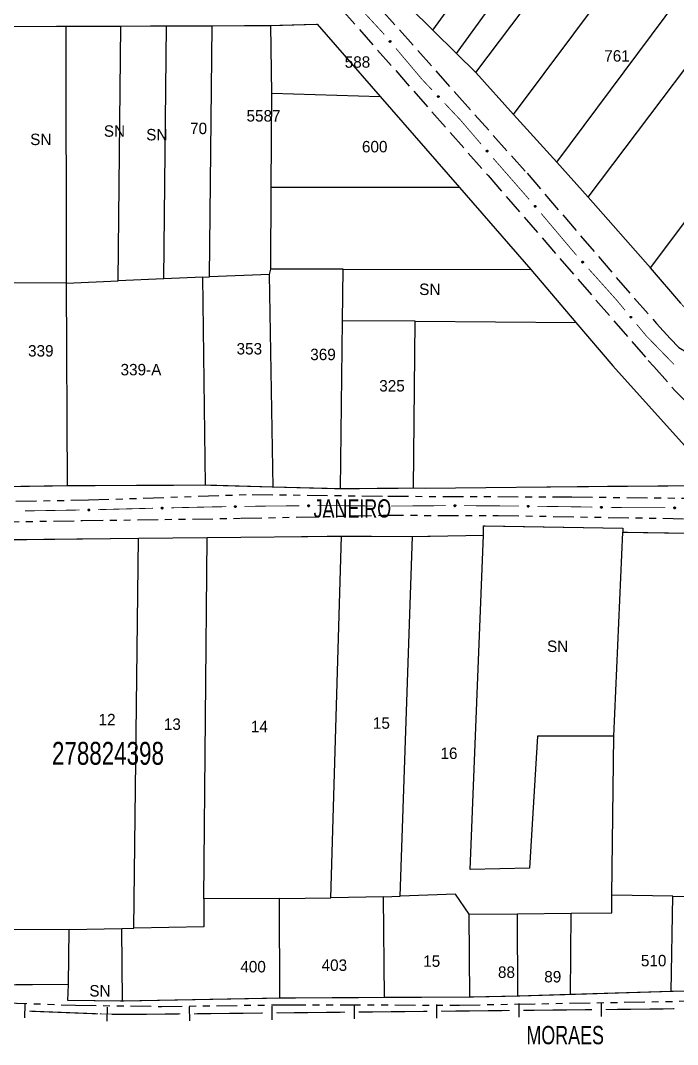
# Model space of a CAD drawing. Extents: x 203555 to 204724, y 4873703 to 4874787.
# Drawn here: x 204046.8 to 204190.4, y 4873703.6 to 4873927.4 of the extents above; entities that cross this region are included whole.
import ezdxf
from ezdxf.enums import TextEntityAlignment as Align

# ---------------------------------------------------------------- set-up
doc = ezdxf.new("R2010")
doc.units = 0
doc.header["$LTSCALE"] = 1.5
doc.header["$MEASUREMENT"] = 0
doc.linetypes.add('TRACO_11', pattern=[8, 3, -1, 3, -1])
doc.linetypes.add('TRACO_25', pattern=[8, 3, -1, 1, -1, 1, -1])
for name, color, linetype in [('CD_MALHA_LOTES', 7, 'CONTINUOUS'), ('CD_TXT_QUADRA', 7, 'CONTINUOUS'), ('LM-LIM-SETORES-BAIRROS', 250, 'CONTINUOUS'), ('RU-QUADRA', 210, 'CONTINUOUS'), ('SV-EIXO-RUA-N-PAV', 6, 'CONTINUOUS'), ('SV-EIXO-RUA-PAV', 20, 'CONTINUOUS'), ('SV-RUA-NAO-PAV', 7, 'CONTINUOUS'), ('SV-RUA-PAVIM', 7, 'CONTINUOUS'), ('SV-TXT-RUA-N-PAV', 7, 'CONTINUOUS'), ('Th_NmrPort', 1, 'CONTINUOUS')]:
    doc.layers.add(name, color=color, linetype=linetype)
doc.styles.add('ARIAL', font='ARIAL.SHX')

msp = doc.modelspace()

# ---------------------------------------------------------------- linework, layer by layer
at = {"layer": 'CD_MALHA_LOTES', "linetype": 'Continuous', "flags": 128}
for points in [[(204136.936643, 4873925.227715), (204184.698063, 4873990.94155)], [(204142.06401, 4873920.163069), (204169.334867, 4873957.833394)], [(204146.281917, 4873915.996758), (204175.075446, 4873954.162187)], [(204154.560109, 4873906.792988), (204187.641647, 4873951.108447)], [(204164.004239, 4873896.40827), (204199.436277, 4873943.95349)], [(204170.827077, 4873888.717728), (204208.373406, 4873938.533071)], [(204136.936643, 4873925.227715), (204131.812056, 4873930.289615)], [(204088.708649, 4873926.217144), (204101.495762, 4873926.262481)], [(204101.495762, 4873926.262481), (204111.647961, 4873926.537691)], [(204101.706042, 4873911.459277), (204101.495762, 4873926.262481)], [(204111.647961, 4873926.537691), (204125.415237, 4873910.742183)], [(204041.737824, 4873926.050606), (204056.823651, 4873926.104093)], [(204056.823651, 4873926.104093), (204068.710864, 4873926.14624)], [(204056.881777, 4873869.96484), (204056.823651, 4873926.104093)], [(204068.161648, 4873870.463087), (204068.710864, 4873926.14624)], [(204068.710864, 4873926.14624), (204078.709756, 4873926.181692)], [(204078.136772, 4873870.903702), (204078.709756, 4873926.181692)], [(204078.709756, 4873926.181692), (204088.708649, 4873926.217144)], [(204088.112147, 4873871.332922), (204088.708649, 4873926.217144)], [(204142.06401, 4873920.163069), (204136.936643, 4873925.227715)], [(204146.281917, 4873915.996758), (204142.06401, 4873920.163069)], [(204154.560109, 4873906.792988), (204146.281917, 4873915.996758)], [(204101.606689, 4873890.834678), (204101.706042, 4873911.459277)], [(204101.706042, 4873911.459277), (204125.415237, 4873910.742183)], [(204125.415237, 4873910.742183), (204142.769762, 4873890.830941)], [(204164.004239, 4873896.40827), (204154.560109, 4873906.792988)], [(204170.827077, 4873888.717728), (204164.004239, 4873896.40827)], [(204184.481207, 4873873.327113), (204200.947433, 4873895.218696)], [(204101.520968, 4873873.039765), (204101.606689, 4873890.834678)], [(204142.769762, 4873890.830941), (204101.606689, 4873890.834678)], [(204142.769762, 4873890.830941), (204158.367221, 4873872.93562)], [(204184.481207, 4873873.327113), (204170.827077, 4873888.717728)], [(204101.233139, 4873871.809953), (204101.520968, 4873873.039765)], [(204117.355266, 4873873.010756), (204101.520968, 4873873.039765)], [(204117.207192, 4873861.743686), (204117.355266, 4873873.010756)], [(204117.355266, 4873873.010756), (204158.367221, 4873872.93562)], [(204158.367221, 4873872.93562), (204168.141359, 4873861.376042)], [(204191.094335, 4873865.557039), (204184.481207, 4873873.327113)], [(204056.881777, 4873869.96484), (204068.161648, 4873870.463087)], [(204078.136772, 4873870.903702), (204068.161648, 4873870.463087)], [(204086.65265, 4873871.279861), (204078.136772, 4873870.903702)], [(204086.65265, 4873871.279861), (204088.112147, 4873871.332922)], [(204087.272435, 4873825.772427), (204086.65265, 4873871.279861)], [(204101.233139, 4873871.809953), (204088.112147, 4873871.332922)], [(204102.038502, 4873825.370508), (204101.233139, 4873871.809953)], [(204056.881777, 4873869.96484), (204041.350656, 4873870.009915)], [(204057.086312, 4873825.644072), (204056.881777, 4873869.96484)], [(204116.72401, 4873824.978194), (204117.207192, 4873861.743686)], [(204133.021899, 4873861.629535), (204117.207192, 4873861.743686)], [(204132.704483, 4873825.115639), (204133.021899, 4873861.629535)], [(204168.141359, 4873861.376042), (204176.251805, 4873851.845254), (204197.841425, 4873827.916487), (204197.116094, 4873825.669628), (204175.073985, 4873825.487837), (204135.277663, 4873825.038669), (204132.704483, 4873825.115639)], [(204133.021899, 4873861.629535), (204168.141359, 4873861.376042)], [(204057.086312, 4873825.644072), (204041.687741, 4873825.420192)], [(204087.272435, 4873825.772427), (204057.086312, 4873825.644072)], [(204102.038502, 4873825.370508), (204087.272435, 4873825.772427)], [(204116.72401, 4873824.978194), (204102.038502, 4873825.370508)], [(204132.704483, 4873825.115639), (204116.72401, 4873824.978194)], [(204148.014347, 4873814.83804), (204148.014347, 4873816.900377)], [(204148.014347, 4873816.900377), (204178.446454, 4873816.383411)], [(204087.622122, 4873814.338968), (204116.951032, 4873814.675804)], [(204114.634225, 4873735.630122), (204116.951032, 4873814.675804)], [(204116.951032, 4873814.675804), (204132.495226, 4873814.58036)], [(204129.745355, 4873735.948845), (204132.495226, 4873814.58036)], [(204132.495226, 4873814.58036), (204148.014347, 4873814.83804)], [(204145.068152, 4873741.772389), (204148.014347, 4873814.83804)], [(204176.475243, 4873770.933422), (204178.410335, 4873815.526985)], [(204178.446454, 4873816.383411), (204178.410335, 4873815.526985)], [(204178.410335, 4873815.526985), (204219.354579, 4873814.85962)], [(204042.044667, 4873813.881067), (204072.625299, 4873814.1883)], [(204071.557329, 4873728.952284), (204072.625299, 4873814.1883)], [(204072.625299, 4873814.1883), (204087.622122, 4873814.338968)], [(204086.909903, 4873735.357061), (204087.622122, 4873814.338968)], [(204159.79913, 4873770.939725), (204158.031413, 4873742.067008)], [(204176.475243, 4873770.933422), (204159.79913, 4873770.939725)], [(204176.003206, 4873736.174617), (204176.475243, 4873770.933422)], [(204158.031413, 4873742.067008), (204145.068152, 4873741.772389)], [(204141.907593, 4873736.404517), (204129.745355, 4873735.948845)], [(204144.826241, 4873732.043421), (204141.907593, 4873736.404517)], [(204189.368733, 4873736.000189), (204176.003206, 4873736.174617)], [(204176.003206, 4873732.344563), (204176.003206, 4873736.174617)], [(204086.909903, 4873735.357061), (204086.868214, 4873729.261231)], [(204103.404193, 4873735.450256), (204086.909903, 4873735.357061)], [(204103.404193, 4873735.450256), (204114.634225, 4873735.630122)], [(204103.504862, 4873713.681088), (204103.404193, 4873735.450256)], [(204126.169738, 4873735.81488), (204114.634225, 4873735.630122)], [(204126.169738, 4873735.81488), (204129.745355, 4873735.948845)], [(204126.328199, 4873713.801632), (204126.169738, 4873735.81488)], [(204189.011551, 4873715.146827), (204189.368733, 4873736.000189)], [(204189.368733, 4873736.000189), (204209.107682, 4873735.742583)], [(204144.826241, 4873732.043421), (204155.402047, 4873732.145574)], [(204145.013466, 4873713.90032), (204144.826241, 4873732.043421)], [(204155.402047, 4873732.145574), (204167.122763, 4873732.258786)], [(204155.48306, 4873714.122075), (204155.402047, 4873732.145574)], [(204166.966463, 4873714.463264), (204167.122763, 4873732.258786)], [(204167.122763, 4873732.258786), (204176.003206, 4873732.344563)], [(204057.46688, 4873728.667962), (204044.229501, 4873728.642807)], [(204057.294516, 4873716.656819), (204057.46688, 4873728.667962)], [(204057.46688, 4873728.667962), (204068.977706, 4873728.900231)], [(204068.977706, 4873728.900231), (204071.557329, 4873728.952284)], [(204069.128165, 4873713.037426), (204068.977706, 4873728.900231)], [(204086.868214, 4873729.261231), (204071.557329, 4873728.952284)], [(204057.294516, 4873716.656819), (204022.811776, 4873716.464577)], [(204057.149841, 4873713.18905), (204057.294516, 4873716.656819)], [(204103.504862, 4873713.681088), (204069.128165, 4873713.037426)], [(204126.328199, 4873713.801632), (204103.504862, 4873713.681088)], [(204145.013466, 4873713.90032), (204126.328199, 4873713.801632)], [(204155.48306, 4873714.122075), (204145.013466, 4873713.90032)], [(204166.966463, 4873714.463264), (204155.48306, 4873714.122075)], [(204189.011551, 4873715.146827), (204166.966463, 4873714.463264)], [(204208.86249, 4873715.534636), (204189.011551, 4873715.146827)], [(204069.128165, 4873713.037426), (204057.149841, 4873713.18905)]]:
    msp.add_lwpolyline(points, dxfattribs=at)
at = {"layer": 'LM-LIM-SETORES-BAIRROS'}
for points in [[(204047.776893, 4873712.372604), (204047.700589, 4873709.373574)], [(204065.78362, 4873711.680546), (204065.667202, 4873708.682806)], [(204083.707462, 4873711.761107), (204083.738417, 4873708.761267)], [(204101.706504, 4873711.946832), (204101.737458, 4873708.946992)], [(204119.705546, 4873712.132558), (204119.7365, 4873709.132717)], [(204137.704588, 4873712.318283), (204137.735542, 4873709.318442)], [(204155.70363, 4873712.504008), (204155.734584, 4873709.504168)], [(204173.702671, 4873712.689733), (204173.733626, 4873709.689893)]]:
    msp.add_lwpolyline(points, dxfattribs=at)
at = {"layer": 'LM-LIM-SETORES-BAIRROS', "const_width": 0.25}
for points in [[(204187.501303, 4873711.332036), (204174.718095, 4873711.200131)], [(204187.71737, 4873711.336408), (204187.501303, 4873711.332036)], [(204189.71696, 4873711.376916), (204187.71737, 4873711.336408)], [(204063.726917, 4873710.259288), (204048.738216, 4873710.841375)], [(204067.885748, 4873710.097779), (204066.724658, 4873710.14287)], [(204068.723738, 4873710.106416), (204067.885748, 4873710.097779)], [(204081.723046, 4873710.240551), (204068.723738, 4873710.106416)], [(204099.722088, 4873710.426276), (204084.722886, 4873710.271505)], [(204117.72113, 4873710.612001), (204102.721928, 4873710.45723)], [(204135.720171, 4873710.797727), (204120.72097, 4873710.642956)], [(204153.719213, 4873710.983452), (204138.720012, 4873710.828681)], [(204171.718255, 4873711.169177), (204156.719053, 4873711.014406)]]:
    msp.add_lwpolyline(points, dxfattribs=at)
at = {"layer": 'RU-QUADRA', "linetype": 'Continuous', "const_width": 0.18, "flags": 128}
for points in [[(204131.812056, 4873930.289615), (204136.936643, 4873925.227715), (204142.06401, 4873920.163069), (204146.281917, 4873915.996758), (204156.196879, 4873904.973212), (204164.004239, 4873896.40827), (204184.481207, 4873873.327113), (204191.094335, 4873865.557039), (204195.160735, 4873860.779235), (204197.518312, 4873860.79899), (204214.408184, 4873883.601041), (204227.625286, 4873900.861675), (204234.134655, 4873910.749348), (204239.384925, 4873919.724409), (204245.469264, 4873930.200909)], [(204041.737824, 4873926.050606), (204101.495762, 4873926.262481), (204111.647961, 4873926.537691), (204125.415237, 4873910.742183), (204142.769762, 4873890.830941), (204158.367221, 4873872.93562), (204168.141359, 4873861.376042), (204176.251805, 4873851.845254), (204197.841425, 4873827.916487), (204197.116094, 4873825.669628), (204175.073985, 4873825.487837), (204132.704483, 4873825.115639), (204116.72401, 4873824.978194), (204102.038502, 4873825.370508), (204087.272435, 4873825.772427), (204057.086312, 4873825.644072), (204041.687741, 4873825.420192)], [(204331.135845, 4873752.832932), (204288.948213, 4873776.586719), (204265.307419, 4873789.484025), (204245.048039, 4873800.749044), (204229.07128, 4873809.527235), (204219.354579, 4873814.85962), (204178.410335, 4873815.526985), (204178.446454, 4873816.383411), (204148.014347, 4873816.900377), (204148.014347, 4873814.83804), (204132.495226, 4873814.58036), (204116.951032, 4873814.675804), (204102.486823, 4873814.488309), (204087.622122, 4873814.338968), (204072.625299, 4873814.1883), (204042.044667, 4873813.881067), (204027.319004, 4873813.733123), (203982.00871, 4873812.752108), (203966.872592, 4873812.598709), (203936.644232, 4873812.292356), (203906.668606, 4873812.051331), (203876.732705, 4873811.793739)], [(204022.811776, 4873716.464577), (204057.294516, 4873716.656819), (204057.149841, 4873713.18905), (204069.128165, 4873713.037426), (204103.504862, 4873713.681088), (204126.328199, 4873713.801632), (204145.013466, 4873713.90032), (204155.402497, 4873714.119682), (204166.89562, 4873714.461062), (204188.857728, 4873715.143822), (204208.86249, 4873715.534636), (204208.845211, 4873714.110637), (204214.331147, 4873714.184435), (204229.254203, 4873714.385184), (204229.252324, 4873715.712866), (204239.413628, 4873715.5589), (204255.395531, 4873715.965407), (204272.89397, 4873716.410488), (204282.042275, 4873716.643179), (204291.967425, 4873716.895629), (204307.727149, 4873717.296485)]]:
    msp.add_lwpolyline(points, dxfattribs=at)
at = {"layer": 'SV-EIXO-RUA-N-PAV', "const_width": 0.18}
for points in [[(204079.764186, 4873820.848565), (204088.761964, 4873821.048519)], [(204088.761964, 4873821.048519), (204088.831429, 4873821.050058)], [(204088.831429, 4873821.050058), (204091.761606, 4873821.094795)], [(204095.76114, 4873821.155859), (204100.760557, 4873821.232188)], [(204100.760557, 4873821.232188), (204101.093131, 4873821.237259)], [(204101.093131, 4873821.237259), (204107.760339, 4873821.286111)], [(204111.760232, 4873821.315418), (204113.760178, 4873821.330072)], [(204113.760178, 4873821.330072), (204113.869637, 4873821.33086)], [(204113.869637, 4873821.33086), (204123.759853, 4873821.251038)], [(204127.759727, 4873821.22928), (204139.759398, 4873821.318121)], [(204143.759302, 4873821.315924), (204154.759065, 4873821.243782)], [(204154.759065, 4873821.243782), (204155.755985, 4873821.237259)], [(204155.755985, 4873821.237259), (204155.759044, 4873821.237217)], [(204159.758663, 4873821.18208), (204166.757998, 4873821.08559)], [(204166.757998, 4873821.08559), (204167.275459, 4873821.078464)], [(204167.275459, 4873821.078464), (204171.757355, 4873821.005465)], [(204047.771543, 4873820.180152), (204049.771395, 4873820.204467)], [(204049.771395, 4873820.204467), (204050.033906, 4873820.207651)], [(204050.033906, 4873820.207651), (204059.770084, 4873820.366274)], [(204063.769149, 4873820.450707), (204075.765208, 4873820.758233)], [(204175.756824, 4873820.940323), (204179.756294, 4873820.875181)], [(204179.756294, 4873820.875181), (204180.513391, 4873820.862856)], [(204180.513391, 4873820.862856), (204187.756194, 4873820.864005)], [(204064.152684, 4873710.242752), (204075.152491, 4873710.177648)], [(204075.152491, 4873710.177648), (204075.454521, 4873710.175878)]]:
    msp.add_lwpolyline(points, dxfattribs=at)
at = {"layer": 'SV-EIXO-RUA-N-PAV'}
for points in [[(204093.616028, 4873821.233201), (204093.649579, 4873821.268787), (204093.685691, 4873821.292511), (204093.721506, 4873821.303629), (204093.755716, 4873821.305202), (204093.790895, 4873821.302869), (204093.825845, 4873821.292691), (204093.862133, 4873821.272803), (204093.898067, 4873821.239397), (204093.919938, 4873821.200807), (204093.932717, 4873821.166278), (204093.936411, 4873821.1307), (204093.933571, 4873821.096563), (204093.921799, 4873821.060609), (204093.901285, 4873821.024031), (204093.86682, 4873820.988711), (204093.831257, 4873820.965696), (204093.796333, 4873820.955851), (204093.760542, 4873820.952364), (204093.724655, 4873820.955177), (204093.690406, 4873820.965365), (204093.653615, 4873820.986086), (204093.619205, 4873821.020565), (204093.595845, 4873821.055772), (204093.585513, 4873821.090549), (204093.582873, 4873821.125862), (204093.584784, 4873821.161176), (204093.593553, 4873821.196734), (204093.616028, 4873821.233201)], [(204109.615802, 4873821.409789), (204109.649635, 4873821.445108), (204109.685934, 4873821.468545), (204109.721835, 4873821.479378), (204109.756057, 4873821.480679), (204109.791217, 4873821.478066), (204109.826084, 4873821.467611), (204109.862213, 4873821.447436), (204109.897881, 4873821.413746), (204109.919446, 4873821.374983), (204109.93195, 4873821.340354), (204109.935361, 4873821.304748), (204109.93225, 4873821.270634), (204109.920193, 4873821.234775), (204109.899389, 4873821.198361), (204109.864645, 4873821.163316), (204109.828901, 4873821.140583), (204109.7939, 4873821.131017), (204109.758082, 4873821.127814), (204109.722219, 4873821.130911), (204109.688051, 4873821.141371), (204109.651426, 4873821.162384), (204109.617291, 4873821.197134), (204109.594211, 4873821.232526), (204109.584155, 4873821.267383), (204109.581796, 4873821.302717), (204109.583987, 4873821.338014), (204109.593038, 4873821.373501), (204109.615802, 4873821.409789)], [(204125.617001, 4873821.346133), (204125.651373, 4873821.380927), (204125.688028, 4873821.403802), (204125.724093, 4873821.414081), (204125.75833, 4873821.414855), (204125.793446, 4873821.411701), (204125.828148, 4873821.400711), (204125.863962, 4873821.379981), (204125.899107, 4873821.345747), (204125.920072, 4873821.306656), (204125.932041, 4873821.271838), (204125.934904, 4873821.236184), (204125.931269, 4873821.202122), (204125.91866, 4873821.166453), (204125.897299, 4873821.130364), (204125.862019, 4873821.095858), (204125.825929, 4873821.073678), (204125.790785, 4873821.064652), (204125.754922, 4873821.062001), (204125.71911, 4873821.06565), (204125.685108, 4873821.076635), (204125.648811, 4873821.098209), (204125.615214, 4873821.133481), (204125.592682, 4873821.169224), (204125.583164, 4873821.204232), (204125.58135, 4873821.239598), (204125.584084, 4873821.274857), (204125.59368, 4873821.3102), (204125.617001, 4873821.346133)], [(204141.616389, 4873821.440061), (204141.650708, 4873821.474906), (204141.68733, 4873821.497837), (204141.723378, 4873821.508171), (204141.757614, 4873821.508996), (204141.792735, 4873821.505896), (204141.827454, 4873821.494958), (204141.863299, 4873821.474282), (204141.898496, 4873821.440101), (204141.91952, 4873821.401042), (204141.931542, 4873821.366242), (204141.934458, 4873821.330592), (204141.930875, 4873821.296525), (204141.91832, 4873821.260837), (204141.897013, 4873821.224716), (204141.861786, 4873821.190156), (204141.825729, 4873821.167922), (204141.790599, 4873821.158842), (204141.75474, 4873821.156137), (204141.718923, 4873821.159732), (204141.684904, 4873821.170666), (204141.648574, 4873821.192184), (204141.614925, 4873821.227406), (204141.592338, 4873821.263115), (204141.582768, 4873821.298108), (204141.580899, 4873821.333471), (204141.583581, 4873821.368734), (204141.593123, 4873821.404093), (204141.616389, 4873821.440061)], [(204157.616704, 4873821.321699), (204157.651274, 4873821.356296), (204157.68806, 4873821.378961), (204157.724182, 4873821.389034), (204157.758424, 4873821.389612), (204157.793521, 4873821.386258), (204157.82816, 4873821.37507), (204157.863855, 4873821.354136), (204157.898803, 4873821.319701), (204157.919545, 4873821.280491), (204157.931315, 4873821.245605), (204157.933974, 4873821.209935), (204157.930144, 4873821.175895), (204157.917332, 4873821.140298), (204157.895764, 4873821.104332), (204157.860288, 4873821.070028), (204157.824072, 4873821.048055), (204157.788877, 4873821.039229), (204157.753, 4873821.036784), (204157.717209, 4873821.040637), (204157.68327, 4873821.051816), (204157.647097, 4873821.073597), (204157.613703, 4873821.10906), (204157.591375, 4873821.144932), (204157.582057, 4873821.179993), (204157.580445, 4873821.215369), (204157.583381, 4873821.250612), (204157.593178, 4873821.2859), (204157.616704, 4873821.321699)], [(204173.615221, 4873821.0853), (204173.649878, 4873821.11981), (204173.68672, 4873821.142383), (204173.722867, 4873821.152366), (204173.75711, 4873821.152858), (204173.792199, 4873821.149416), (204173.82681, 4873821.138141), (204173.862452, 4873821.117118), (204173.897314, 4873821.082596), (204173.917958, 4873821.043334), (204173.929641, 4873821.008419), (204173.93221, 4873820.972743), (204173.928295, 4873820.938712), (204173.915394, 4873820.903147), (204173.893737, 4873820.867235), (204173.858175, 4873820.83302), (204173.821903, 4873820.811138), (204173.786687, 4873820.8024), (204173.750803, 4873820.800044), (204173.715023, 4873820.803987), (204173.681112, 4873820.815251), (204173.644993, 4873820.837122), (204173.611688, 4873820.872669), (204173.58945, 4873820.908596), (204173.58022, 4873820.943681), (204173.578696, 4873820.979061), (204173.58172, 4873821.014296), (204173.591606, 4873821.04956), (204173.615221, 4873821.0853)], [(204061.623352, 4873820.505815), (204061.656532, 4873820.541747), (204061.692396, 4873820.565844), (204061.728093, 4873820.577333), (204061.762285, 4873820.57926), (204061.797487, 4873820.577291), (204061.83254, 4873820.567476), (204061.869032, 4873820.547965), (204061.905311, 4873820.514934), (204061.927581, 4873820.476572), (204061.940717, 4873820.442177), (204061.944779, 4873820.40664), (204061.942294, 4873820.372475), (204061.930894, 4873820.336401), (204061.91076, 4873820.299613), (204061.876664, 4873820.263937), (204061.841341, 4873820.240554), (204061.806521, 4873820.230349), (204061.770768, 4873820.226491), (204061.734854, 4873820.228932), (204061.700501, 4873820.238764), (204061.663497, 4873820.259103), (204061.628732, 4873820.293223), (204061.605008, 4873820.328187), (204061.594316, 4873820.362854), (204061.591311, 4873820.398139), (204061.592856, 4873820.43347), (204061.601255, 4873820.469117), (204061.623352, 4873820.505815)], [(204077.618589, 4873820.910992), (204077.651891, 4873820.946811), (204077.687837, 4873820.970785), (204077.723574, 4873820.982152), (204077.757772, 4873820.983962), (204077.792967, 4873820.981873), (204077.827986, 4873820.971939), (204077.864412, 4873820.952303), (204077.900577, 4873820.919149), (204077.922716, 4873820.880711), (204077.935735, 4873820.846272), (204077.939676, 4873820.810721), (204077.937074, 4873820.776564), (204077.925552, 4873820.74053), (204077.905292, 4873820.70381), (204077.871074, 4873820.668251), (204077.835672, 4873820.644989), (204077.800818, 4873820.634902), (204077.765052, 4873820.631167), (204077.729146, 4873820.63373), (204077.694826, 4873820.64368), (204077.657893, 4873820.664144), (204077.623243, 4873820.698383), (204077.599639, 4873820.733427), (204077.589065, 4873820.768131), (204077.586181, 4873820.803425), (204077.587846, 4873820.838751), (204077.596367, 4873820.874369), (204077.618589, 4873820.910992)], [(204189.613586, 4873820.961146), (204189.648036, 4873820.995863), (204189.684743, 4873821.018656), (204189.72083, 4873821.028854), (204189.755069, 4873821.029551), (204189.790178, 4873821.026319), (204189.824855, 4873821.015251), (204189.860623, 4873820.994441), (204189.895691, 4873820.960128), (204189.916568, 4873820.92099), (204189.92846, 4873820.886146), (204189.931242, 4873820.850485), (204189.927531, 4873820.816432), (204189.914843, 4873820.780791), (204189.8934, 4873820.74475), (204189.858043, 4873820.710323), (204189.821904, 4873820.688224), (204189.786739, 4873820.679276), (204189.750871, 4873820.676706), (204189.715068, 4873820.680435), (204189.68109, 4873820.691496), (204189.644841, 4873820.713151), (204189.611324, 4873820.748498), (204189.588872, 4873820.784292), (204189.579432, 4873820.819321), (204189.577697, 4873820.854691), (204189.58051, 4873820.889944), (204189.590185, 4873820.925266), (204189.613586, 4873820.961146)]]:
    msp.add_lwpolyline(points, close=True, dxfattribs=at)
for points in [[(204093.582873, 4873821.125862), (204093.932717, 4873821.166278)], [(204093.584784, 4873821.161176), (204093.919938, 4873821.200807)], [(204093.585513, 4873821.090549), (204093.936411, 4873821.1307)], [(204093.586797, 4873821.107814), (204093.932845, 4873821.145849)], [(204093.587599, 4873821.144672), (204093.921326, 4873821.185249)], [(204093.593553, 4873821.196734), (204093.898067, 4873821.239397)], [(204093.5939, 4873821.178886), (204093.904412, 4873821.220473)], [(204093.59416, 4873821.072444), (204093.931981, 4873821.113084)], [(204093.595845, 4873821.055772), (204093.933571, 4873821.096563)], [(204093.605659, 4873821.213182), (204093.876604, 4873821.254165)], [(204093.60971, 4873821.0372), (204093.922972, 4873821.077465)], [(204093.616028, 4873821.233201), (204093.862133, 4873821.272803)], [(204093.635091, 4873821.251843), (204093.8366, 4873821.282213)], [(204093.649579, 4873821.268787), (204093.825845, 4873821.292691)], [(204093.670106, 4873821.2824), (204093.799534, 4873821.296658)], [(204093.685691, 4873821.292511), (204093.790895, 4873821.302869)], [(204109.581796, 4873821.302717), (204109.93195, 4873821.340354)], [(204109.583987, 4873821.338014), (204109.919446, 4873821.374983)], [(204109.584155, 4873821.267383), (204109.935361, 4873821.304748)], [(204109.585577, 4873821.284638), (204109.931916, 4873821.319925)], [(204109.586671, 4873821.321489), (204109.92071, 4873821.359415)], [(204109.592659, 4873821.249211), (204109.930791, 4873821.287167)], [(204109.593038, 4873821.373501), (204109.897881, 4873821.413746)], [(204109.593244, 4873821.355651), (204109.904076, 4873821.394772)], [(204109.594211, 4873821.232526), (204109.93225, 4873821.270634)], [(204109.605274, 4873821.389853), (204109.876537, 4873821.428684)], [(204109.607928, 4873821.213844), (204109.9215, 4873821.251621)], [(204109.615802, 4873821.409789), (204109.862213, 4873821.447436)], [(204109.617291, 4873821.197134), (204109.920193, 4873821.234775)], [(204109.635013, 4873821.428279), (204109.836757, 4873821.457048)], [(204109.638187, 4873821.181317), (204109.906751, 4873821.216034)], [(204109.649635, 4873821.445108), (204109.826084, 4873821.467611)], [(204109.651426, 4873821.162384), (204109.899389, 4873821.198361)], [(204109.670269, 4873821.458557), (204109.799806, 4873821.471787)], [(204109.675228, 4873821.154297), (204109.874263, 4873821.180317)], [(204109.685934, 4873821.468545), (204109.791217, 4873821.478066)], [(204109.688051, 4873821.141371), (204109.864645, 4873821.163316)], [(204109.70947, 4873821.136809), (204109.840361, 4873821.151413)], [(204109.722219, 4873821.130911), (204109.828901, 4873821.140583)], [(204125.58135, 4873821.239598), (204125.932041, 4873821.271838)], [(204125.583164, 4873821.204232), (204125.934904, 4873821.236184)], [(204125.584084, 4873821.274857), (204125.920072, 4873821.306656)], [(204125.584851, 4873821.221462), (204125.931693, 4873821.251412)], [(204125.586513, 4873821.258292), (204125.921097, 4873821.29107)], [(204125.591388, 4873821.185931), (204125.930064, 4873821.218676)], [(204125.592682, 4873821.169224), (204125.931269, 4873821.202122)], [(204125.593611, 4873821.292349), (204125.905009, 4873821.326679)], [(204125.59368, 4873821.3102), (204125.899107, 4873821.345747)], [(204125.60611, 4873821.150333), (204125.920227, 4873821.183277)], [(204125.606167, 4873821.326362), (204125.877995, 4873821.361011)], [(204125.615214, 4873821.133481), (204125.91866, 4873821.166453)], [(204125.617001, 4873821.346133), (204125.863962, 4873821.379981)], [(204125.635865, 4873821.117343), (204125.904931, 4873821.147921)], [(204125.636493, 4873821.364325), (204125.838656, 4873821.389985)], [(204125.648811, 4873821.098209), (204125.897299, 4873821.130364)], [(204125.651373, 4873821.380927), (204125.828148, 4873821.400711)], [(204125.672212, 4873821.394057), (204125.801937, 4873821.405291)], [(204125.672485, 4873821.089756), (204125.871897, 4873821.112709)], [(204125.685108, 4873821.076635), (204125.862019, 4873821.095858)], [(204125.688028, 4873821.403802), (204125.793446, 4873821.411701)], [(204125.706454, 4873821.071743), (204125.837554, 4873821.084331)], [(204125.71911, 4873821.06565), (204125.825929, 4873821.073678)], [(204141.580899, 4873821.333471), (204141.931542, 4873821.366242)], [(204141.582768, 4873821.298108), (204141.934458, 4873821.330592)], [(204141.583581, 4873821.368734), (204141.91952, 4873821.401042)], [(204141.584429, 4873821.315341), (204141.931225, 4873821.345816)], [(204141.586035, 4873821.352174), (204141.920568, 4873821.385458)], [(204141.591018, 4873821.27982), (204141.929645, 4873821.313077)], [(204141.592338, 4873821.263115), (204141.930875, 4873821.296525)], [(204141.593081, 4873821.386241), (204141.904427, 4873821.421042)], [(204141.593123, 4873821.404093), (204141.898496, 4873821.440101)], [(204141.605585, 4873821.420273), (204141.877361, 4873821.455333)], [(204141.605795, 4873821.244244), (204141.919861, 4873821.277663)], [(204141.614925, 4873821.227406), (204141.91832, 4873821.260837)], [(204141.616389, 4873821.440061), (204141.863299, 4873821.474282)], [(204141.635599, 4873821.2113), (204141.904619, 4873821.242285)], [(204141.635854, 4873821.458282), (204141.837978, 4873821.484247)], [(204141.648574, 4873821.192184), (204141.897013, 4873821.224716)], [(204141.650708, 4873821.474906), (204141.827454, 4873821.494958)], [(204141.671528, 4873821.488068), (204141.801235, 4873821.499498)], [(204141.672261, 4873821.183768), (204141.871639, 4873821.207023)], [(204141.684904, 4873821.170666), (204141.861786, 4873821.190156)], [(204141.68733, 4873821.497837), (204141.792735, 4873821.505896)], [(204141.706257, 4873821.165806), (204141.837338, 4873821.178592)], [(204141.718923, 4873821.159732), (204141.825729, 4873821.167922)], [(204157.580445, 4873821.215369), (204157.931315, 4873821.245605)], [(204157.582057, 4873821.179993), (204157.933974, 4873821.209935)], [(204157.583381, 4873821.250612), (204157.919545, 4873821.280491)], [(204157.583843, 4873821.197214), (204157.93085, 4873821.225182)], [(204157.585715, 4873821.234034), (204157.92048, 4873821.2649)], [(204157.590176, 4873821.161646), (204157.929034, 4873821.192455)], [(204157.591375, 4873821.144932), (204157.930144, 4873821.175895)], [(204157.593007, 4873821.26805), (204157.904597, 4873821.3006)], [(204157.593178, 4873821.2859), (204157.898803, 4873821.319701)], [(204157.604695, 4873821.125965), (204157.918994, 4873821.157113)], [(204157.605757, 4873821.30199), (204157.877779, 4873821.335086)], [(204157.613703, 4873821.10906), (204157.917332, 4873821.140298)], [(204157.616704, 4873821.321699), (204157.863855, 4873821.354136)], [(204157.63426, 4873821.092805), (204157.903497, 4873821.121845)], [(204157.6363, 4873821.339779), (204157.838607, 4873821.364283)], [(204157.647097, 4873821.073597), (204157.895764, 4873821.104332)], [(204157.651274, 4873821.356296), (204157.82816, 4873821.37507)], [(204157.670723, 4873821.06501), (204157.870263, 4873821.086823)], [(204157.672188, 4873821.369307), (204157.801975, 4873821.3798)], [(204157.68327, 4873821.051816), (204157.860288, 4873821.070028)], [(204157.68806, 4873821.378961), (204157.793521, 4873821.386258)], [(204173.591606, 4873821.04956), (204173.897314, 4873821.082596)], [(204173.604225, 4873821.065618), (204173.876329, 4873821.098033)], [(204173.615221, 4873821.0853), (204173.862452, 4873821.117118)], [(204173.634862, 4873821.103331), (204173.837229, 4873821.127329)], [(204173.649878, 4873821.11981), (204173.82681, 4873821.138141)], [(204173.670824, 4873821.132768), (204173.800637, 4873821.142936)], [(204173.68672, 4873821.142383), (204173.792199, 4873821.149416)], [(204061.591311, 4873820.398139), (204061.940717, 4873820.442177)], [(204061.592856, 4873820.43347), (204061.927581, 4873820.476572)], [(204061.594316, 4873820.362854), (204061.944779, 4873820.40664)], [(204061.595421, 4873820.380131), (204061.941057, 4873820.421751)], [(204061.595841, 4873820.416996), (204061.92913, 4873820.46103)], [(204061.601255, 4873820.469117), (204061.905311, 4873820.514934)], [(204061.601787, 4873820.451273), (204061.911852, 4873820.496076)], [(204061.603151, 4873820.34484), (204061.940532, 4873820.388979)], [(204061.605008, 4873820.328187), (204061.942294, 4873820.372475)], [(204061.61319, 4873820.48569), (204061.883696, 4873820.529478)], [(204061.619065, 4873820.309759), (204061.931893, 4873820.353268)], [(204061.623352, 4873820.505815), (204061.869032, 4873820.547965)], [(204061.628732, 4873820.293223), (204061.930894, 4873820.336401)], [(204061.64222, 4873820.524653), (204061.843404, 4873820.55711)], [(204061.649914, 4873820.277791), (204061.917797, 4873820.317417)], [(204061.656532, 4873820.541747), (204061.83254, 4873820.567476)], [(204061.663497, 4873820.259103), (204061.91076, 4873820.299613)], [(204061.676917, 4873820.555572), (204061.806189, 4873820.571171)], [(204061.687443, 4873820.251453), (204061.885969, 4873820.281112)], [(204061.692396, 4873820.565844), (204061.797487, 4873820.577291)], [(204061.700501, 4873820.238764), (204061.876664, 4873820.263937)], [(204061.722, 4873820.234595), (204061.852601, 4873820.251592)], [(204061.734854, 4873820.228932), (204061.841341, 4873820.240554)], [(204077.586181, 4873820.803425), (204077.935735, 4873820.846272)], [(204077.587846, 4873820.838751), (204077.922716, 4873820.880711)], [(204077.589065, 4873820.768131), (204077.939676, 4873820.810721)], [(204077.59023, 4873820.785404), (204077.936005, 4873820.825845)], [(204077.590775, 4873820.822268), (204077.924213, 4873820.865164)], [(204077.596367, 4873820.874369), (204077.900577, 4873820.919149)], [(204077.596838, 4873820.856524), (204077.907054, 4873820.900269)], [(204077.597839, 4873820.750087), (204077.935369, 4873820.793074)], [(204077.599639, 4873820.733427), (204077.937074, 4873820.776564)], [(204077.608358, 4873820.890901), (204077.879013, 4873820.933767)], [(204077.613633, 4873820.714952), (204077.926608, 4873820.757393)], [(204077.618589, 4873820.910992), (204077.864412, 4873820.952303)], [(204077.623243, 4873820.698383), (204077.925552, 4873820.74053)], [(204077.637522, 4873820.929765), (204077.838815, 4873820.961536)], [(204077.644373, 4873820.682878), (204077.91239, 4873820.721591)], [(204077.651891, 4873820.946811), (204077.827986, 4873820.971939)], [(204077.657893, 4873820.664144), (204077.905292, 4873820.70381)], [(204077.672323, 4873820.960566), (204077.801648, 4873820.975723)], [(204077.681812, 4873820.656413), (204077.880438, 4873820.685394)], [(204077.687837, 4873820.970785), (204077.792967, 4873820.981873)], [(204077.694826, 4873820.64368), (204077.871074, 4873820.668251)], [(204077.716311, 4873820.639436), (204077.84697, 4873820.655989)], [(204077.729146, 4873820.63373), (204077.835672, 4873820.644989)], [(204093.619205, 4873821.020565), (204093.921799, 4873821.060609)], [(204093.640226, 4873821.004914), (204093.908506, 4873821.041762)], [(204093.653615, 4873820.986086), (204093.901285, 4873821.024031)], [(204093.67748, 4873820.978189), (204093.876303, 4873821.005789)], [(204093.690406, 4873820.965365), (204093.86682, 4873820.988711)], [(204093.71186, 4873820.960973), (204093.842631, 4873820.976616)], [(204093.724655, 4873820.955177), (204093.831257, 4873820.965696)], [(204157.704588, 4873821.046802), (204157.835758, 4873821.058641)], [(204157.717209, 4873821.040637), (204157.824072, 4873821.048055)], [(204173.578696, 4873820.979061), (204173.929641, 4873821.008419)], [(204173.58022, 4873820.943681), (204173.93221, 4873820.972743)], [(204173.58172, 4873821.014296), (204173.917958, 4873821.043334)], [(204173.582048, 4873820.960897), (204173.929125, 4873820.987997)], [(204173.584013, 4873820.997712), (204173.918854, 4873821.027741)], [(204173.588292, 4873820.925313), (204173.927227, 4873820.955275)], [(204173.58945, 4873820.908596), (204173.928295, 4873820.938712)], [(204173.59139, 4873821.03171), (204173.90306, 4873821.06348)], [(204173.602722, 4873820.889596), (204173.917099, 4873820.919958)], [(204173.611688, 4873820.872669), (204173.915394, 4873820.903147)], [(204173.632205, 4873820.856363), (204173.901513, 4873820.884729)], [(204173.644993, 4873820.837122), (204173.893737, 4873820.867235)], [(204173.668597, 4873820.828476), (204173.868191, 4873820.84979)], [(204173.681112, 4873820.815251), (204173.858175, 4873820.83302)], [(204173.702417, 4873820.810184), (204173.833616, 4873820.821694)], [(204173.715023, 4873820.803987), (204173.821903, 4873820.811138)], [(204189.577697, 4873820.854691), (204189.92846, 4873820.886146)], [(204189.579432, 4873820.819321), (204189.931242, 4873820.850485)], [(204189.58051, 4873820.889944), (204189.916568, 4873820.92099)], [(204189.581158, 4873820.836547), (204189.928066, 4873820.865721)], [(204189.582902, 4873820.873374), (204189.917558, 4873820.905403)], [(204189.587614, 4873820.801001), (204189.926364, 4873820.832988)], [(204189.588872, 4873820.784292), (204189.927531, 4873820.816432)], [(204189.590076, 4873820.907414), (204189.901551, 4873820.941047)], [(204189.590185, 4873820.925266), (204189.895691, 4873820.960128)], [(204189.602258, 4873820.765371), (204189.916447, 4873820.797611)], [(204189.602708, 4873820.941399), (204189.874613, 4873820.97544)], [(204189.611324, 4873820.748498), (204189.914843, 4873820.780791)], [(204189.613586, 4873820.961146), (204189.860623, 4873820.994441)], [(204189.631938, 4873820.732315), (204189.901072, 4873820.76229)], [(204189.63312, 4873820.979294), (204189.83534, 4873821.004501)], [(204189.644841, 4873820.713151), (204189.8934, 4873820.74475)], [(204189.648036, 4873820.995863), (204189.824855, 4873821.015251)], [(204189.668497, 4873820.704646), (204189.86796, 4873820.727152)], [(204189.668905, 4873821.008946), (204189.798654, 4873821.01989)], [(204189.68109, 4873820.691496), (204189.858043, 4873820.710323)], [(204189.684743, 4873821.018656), (204189.790178, 4873821.026319)], [(204189.702425, 4873820.686556), (204189.833553, 4873820.69885)], [(204189.715068, 4873820.680435), (204189.821904, 4873820.688224)]]:
    msp.add_lwpolyline(points, dxfattribs=at)
at = {"layer": 'SV-EIXO-RUA-PAV', "const_width": 0.18}
for points in [[(204118.166114, 4873933.125743), (204125.633643, 4873925.048862)], [(204125.633643, 4873925.048862), (204125.910207, 4873924.74973)], [(204125.910207, 4873924.74973), (204126.292166, 4873924.296637)], [(204128.870316, 4873921.238346), (204134.026615, 4873915.121764)], [(204134.026615, 4873915.121764), (204134.588881, 4873914.454785)], [(204134.588881, 4873914.454785), (204136.736395, 4873912.180946)], [(204139.482889, 4873909.272894), (204142.916007, 4873905.637828)], [(204142.916007, 4873905.637828), (204142.951327, 4873905.60043)], [(204142.951327, 4873905.60043), (204147.475106, 4873900.326162)], [(204150.07926, 4873897.289983), (204150.575911, 4873896.710939)], [(204150.575911, 4873896.710939), (204157.971182, 4873888.250247)], [(204160.568355, 4873885.208279), (204167.660464, 4873876.799831)], [(204167.660464, 4873876.799831), (204168.144076, 4873876.226458)], [(204168.144076, 4873876.226458), (204168.310752, 4873876.04025)], [(204170.97854, 4873873.05983), (204176.981065, 4873866.353884)], [(204176.981065, 4873866.353884), (204177.138977, 4873866.177467)], [(204177.138977, 4873866.177467), (204178.901315, 4873864.049179)], [(204181.452442, 4873860.96831), (204183.365787, 4873858.657658)], [(204183.365787, 4873858.657658), (204183.568925, 4873858.412338)], [(204183.568925, 4873858.412338), (204189.620191, 4873852.187349)]]:
    msp.add_lwpolyline(points, dxfattribs=at)
at = {"layer": 'SV-EIXO-RUA-PAV'}
for points in [[(204127.572798, 4873922.948297), (204127.621584, 4873922.944837), (204127.662805, 4873922.931887), (204127.694077, 4873922.91119), (204127.716942, 4873922.885695), (204127.737397, 4873922.856978), (204127.751632, 4873922.823476), (204127.759195, 4873922.782792), (204127.756067, 4873922.733829), (204127.740025, 4873922.692474), (204127.721375, 4873922.660729), (204127.696164, 4873922.635356), (204127.667934, 4873922.615953), (204127.632644, 4873922.602317), (204127.59134, 4873922.595056), (204127.542182, 4873922.599392), (204127.501857, 4873922.612365), (204127.472135, 4873922.633178), (204127.446787, 4873922.658686), (204127.426255, 4873922.688254), (204127.412472, 4873922.721221), (204127.405235, 4873922.762821), (204127.410159, 4873922.811283), (204127.422638, 4873922.85165), (204127.443029, 4873922.881657), (204127.468703, 4873922.906047), (204127.497256, 4873922.926913), (204127.530338, 4873922.942624), (204127.572798, 4873922.948297)], [(204138.091018, 4873910.906961), (204138.139921, 4873910.906257), (204138.181807, 4873910.895652), (204138.214196, 4873910.876752), (204138.238463, 4873910.852587), (204138.260504, 4873910.825069), (204138.276606, 4873910.792423), (204138.28645, 4873910.75223), (204138.286088, 4873910.703169), (204138.272404, 4873910.660975), (204138.255574, 4873910.628229), (204138.231833, 4873910.601475), (204138.204742, 4873910.58051), (204138.170278, 4873910.564907), (204138.129449, 4873910.555328), (204138.080124, 4873910.556886), (204138.039132, 4873910.567564), (204138.008283, 4873910.586668), (204137.981537, 4873910.610706), (204137.959371, 4873910.639069), (204137.943751, 4873910.671206), (204137.93418, 4873910.712332), (204137.936363, 4873910.760995), (204137.946547, 4873910.802002), (204137.965213, 4873910.83311), (204137.989471, 4873910.858909), (204138.016802, 4873910.881352), (204138.048945, 4873910.898904), (204138.091018, 4873910.906961)], [(204148.767198, 4873898.988799), (204148.816011, 4873898.985755), (204148.857342, 4873898.973157), (204148.888789, 4873898.952728), (204148.911871, 4873898.92743), (204148.93257, 4873898.898889), (204148.94709, 4873898.865509), (204148.955, 4873898.824891), (204148.95229, 4873898.775903), (204148.936602, 4873898.734412), (204148.918223, 4873898.70251), (204148.893229, 4873898.676922), (204148.865166, 4873898.657279), (204148.829994, 4873898.643343), (204148.788754, 4873898.635729), (204148.73956, 4873898.639646), (204148.699126, 4873898.652274), (204148.669227, 4873898.672833), (204148.643662, 4873898.698123), (204148.62288, 4873898.727515), (204148.608815, 4873898.760363), (204148.601224, 4873898.8019), (204148.605734, 4873898.850402), (204148.617869, 4873898.890875), (204148.638002, 4873898.921054), (204148.663467, 4873898.945662), (204148.691841, 4873898.966771), (204148.724788, 4873898.982764), (204148.767198, 4873898.988799)], [(204159.270391, 4873886.91789), (204159.319177, 4873886.914443), (204159.360402, 4873886.901503), (204159.39168, 4873886.880815), (204159.414552, 4873886.855326), (204159.435014, 4873886.826615), (204159.449257, 4873886.793116), (204159.456831, 4873886.752434), (204159.453716, 4873886.70347), (204159.437685, 4873886.662111), (204159.419043, 4873886.630361), (204159.393838, 4873886.604981), (204159.365613, 4873886.585571), (204159.330327, 4873886.571926), (204159.289025, 4873886.564654), (204159.239866, 4873886.568978), (204159.199537, 4873886.58194), (204159.16981, 4873886.602745), (204159.144455, 4873886.628246), (204159.123916, 4873886.657809), (204159.110124, 4873886.690772), (204159.102877, 4873886.73237), (204159.107787, 4873886.780834), (204159.120257, 4873886.821204), (204159.140639, 4873886.851216), (204159.166307, 4873886.875613), (204159.194854, 4873886.896487), (204159.227932, 4873886.912207), (204159.270391, 4873886.91789)], [(204169.63084, 4873874.730515), (204169.679707, 4873874.728504), (204169.721295, 4873874.716783), (204169.753168, 4873874.697024), (204169.77678, 4873874.672219), (204169.798078, 4873874.644122), (204169.813301, 4873874.611057), (204169.822067, 4873874.570616), (204169.820394, 4873874.521581), (204169.805588, 4873874.479768), (204169.787888, 4873874.447484), (204169.76344, 4873874.421373), (204169.735799, 4873874.401141), (204169.70093, 4873874.386464), (204169.65986, 4873874.37798), (204169.610594, 4873874.380855), (204169.569902, 4873874.392626), (204169.539575, 4873874.412547), (204169.513481, 4873874.437291), (204169.492081, 4873874.466236), (204169.477325, 4873874.49878), (204169.468857, 4873874.540147), (204169.47234, 4873874.588734), (204169.483616, 4873874.629454), (204169.503106, 4873874.660052), (204169.528045, 4873874.685194), (204169.555966, 4873874.706898), (204169.588567, 4873874.723584), (204169.63084, 4873874.730515)], [(204180.170028, 4873862.689617), (204180.218781, 4873862.685727), (204180.259887, 4873862.672415), (204180.290976, 4873862.651444), (204180.313616, 4873862.625749), (204180.333817, 4873862.596853), (204180.347756, 4873862.563226), (204180.35496, 4873862.522478), (204180.351402, 4873862.473544), (204180.334997, 4873862.432331), (204180.316068, 4873862.400752), (204180.290634, 4873862.375602), (204180.262234, 4873862.356448), (204180.226826, 4873862.343123), (204180.18546, 4873862.336226), (204180.136342, 4873862.340995), (204180.096132, 4873862.354323), (204180.066594, 4873862.375397), (204180.041472, 4873862.401126), (204180.021202, 4873862.430874), (204180.007709, 4873862.463961), (204180.000839, 4873862.505623), (204180.006189, 4873862.55404), (204180.019023, 4873862.594296), (204180.039677, 4873862.624122), (204180.065565, 4873862.648285), (204180.0943, 4873862.668899), (204180.127519, 4873862.684318), (204180.170028, 4873862.689617)]]:
    msp.add_lwpolyline(points, close=True, dxfattribs=at)
for points in [[(204127.405235, 4873922.762821), (204127.59134, 4873922.595056)], [(204127.410159, 4873922.811283), (204127.632644, 4873922.602317)], [(204127.411342, 4873922.785102), (204127.609639, 4873922.600684)], [(204127.412472, 4873922.721221), (204127.542182, 4873922.599392)], [(204127.414222, 4873922.739344), (204127.561406, 4873922.602856)], [(204127.417031, 4873922.829162), (204127.646438, 4873922.612075)], [(204127.422638, 4873922.85165), (204127.667934, 4873922.615953)], [(204127.422647, 4873922.701829), (204127.51751, 4873922.610469)], [(204127.426255, 4873922.688254), (204127.501857, 4873922.612365)], [(204127.434482, 4873922.863504), (204127.67972, 4873922.627639)], [(204127.443029, 4873922.881657), (204127.696164, 4873922.635356)], [(204127.45721, 4873922.891587), (204127.705638, 4873922.647703)], [(204127.468703, 4873922.906047), (204127.721375, 4873922.660729)], [(204127.486258, 4873922.91429), (204127.728857, 4873922.681554)], [(204127.497256, 4873922.926913), (204127.740025, 4873922.692474)], [(204127.516737, 4873922.931061), (204127.745429, 4873922.71694)], [(204127.530338, 4873922.942624), (204127.756067, 4873922.733829)], [(204127.550735, 4873922.943659), (204127.753921, 4873922.759793)], [(204127.572798, 4873922.948297), (204127.759195, 4873922.782792)], [(204127.599295, 4873922.945332), (204127.750325, 4873922.808517)], [(204127.621584, 4873922.944837), (204127.751632, 4873922.823476)], [(204127.645114, 4873922.937556), (204127.738054, 4873922.84636)], [(204127.662805, 4873922.931887), (204127.737397, 4873922.856978)], [(204137.93418, 4873910.712332), (204138.129449, 4873910.555328)], [(204137.936363, 4873910.760995), (204138.170278, 4873910.564907)], [(204137.93902, 4873910.734922), (204138.147401, 4873910.561979)], [(204137.942217, 4873910.779233), (204138.1835, 4873910.575427)], [(204137.943751, 4873910.671206), (204138.080124, 4873910.556886)], [(204137.944477, 4873910.689399), (204138.099122, 4873910.561428)], [(204137.946547, 4873910.802002), (204138.204742, 4873910.58051)], [(204137.955003, 4873910.652419), (204138.054867, 4873910.566553)], [(204137.957704, 4873910.814505), (204138.215851, 4873910.592842)], [(204137.959371, 4873910.639069), (204138.039132, 4873910.567564)], [(204137.965213, 4873910.83311), (204138.231833, 4873910.601475)], [(204137.978812, 4873910.843825), (204138.240596, 4873910.614336)], [(204137.989471, 4873910.858909), (204138.255574, 4873910.628229)], [(204138.006533, 4873910.868129), (204138.26187, 4873910.649443)], [(204138.016802, 4873910.881352), (204138.272404, 4873910.660975)], [(204138.036018, 4873910.886592), (204138.276419, 4873910.685707)], [(204138.048945, 4873910.898904), (204138.286088, 4873910.703169)], [(204138.069251, 4873910.901087), (204138.282482, 4873910.72897)], [(204138.091018, 4873910.906961), (204138.28645, 4873910.75223)], [(204138.11764, 4873910.905496), (204138.276144, 4873910.777414)], [(204138.139921, 4873910.906257), (204138.276606, 4873910.792423)], [(204138.163824, 4873910.900315), (204138.261759, 4873910.814505)], [(204138.181807, 4873910.895652), (204138.260504, 4873910.825069)], [(204148.601224, 4873898.8019), (204148.788754, 4873898.635729)], [(204148.605734, 4873898.850402), (204148.829994, 4873898.643343)], [(204148.60714, 4873898.824232), (204148.807004, 4873898.641513)], [(204148.608815, 4873898.760363), (204148.73956, 4873898.639646)], [(204148.610411, 4873898.7785), (204148.758754, 4873898.643274)], [(204148.612454, 4873898.868339), (204148.843705, 4873898.653218)], [(204148.617869, 4873898.890875), (204148.865166, 4873898.657279)], [(204148.619155, 4873898.741059), (204148.714795, 4873898.650512)], [(204148.62288, 4873898.727515), (204148.699126, 4873898.652274)], [(204148.629611, 4873898.902829), (204148.876852, 4873898.669065)], [(204148.638002, 4873898.921054), (204148.893229, 4873898.676922)], [(204148.652098, 4873898.931105), (204148.902598, 4873898.68935)], [(204148.663467, 4873898.945662), (204148.918223, 4873898.70251)], [(204148.680951, 4873898.954055), (204148.925528, 4873898.723398)], [(204148.691841, 4873898.966771), (204148.936602, 4873898.734412)], [(204148.711286, 4873898.971086), (204148.941797, 4873898.758924)], [(204148.724788, 4873898.982764), (204148.95229, 4873898.775903)], [(204148.745175, 4873898.983973), (204148.949923, 4873898.801847)], [(204148.767198, 4873898.988799), (204148.955, 4873898.824891)], [(204148.793719, 4873898.986061), (204148.945911, 4873898.850539)], [(204148.816011, 4873898.985755), (204148.94709, 4873898.865509)], [(204148.839603, 4873898.978675), (204148.933318, 4873898.888276)], [(204148.857342, 4873898.973157), (204148.93257, 4873898.898889)], [(204159.102877, 4873886.73237), (204159.289025, 4873886.564654)], [(204159.107787, 4873886.780834), (204159.330327, 4873886.571926)], [(204159.108977, 4873886.754653), (204159.307323, 4873886.570287)], [(204159.110124, 4873886.690772), (204159.239866, 4873886.568978)], [(204159.11187, 4873886.708896), (204159.259089, 4873886.572447)], [(204159.114655, 4873886.798714), (204159.344119, 4873886.581687)], [(204159.120257, 4873886.821204), (204159.365613, 4873886.585571)], [(204159.120304, 4873886.671383), (204159.215191, 4873886.580048)], [(204159.123916, 4873886.657809), (204159.199537, 4873886.58194)], [(204159.132097, 4873886.833062), (204159.377397, 4873886.59726)], [(204159.140639, 4873886.851216), (204159.393838, 4873886.604981)], [(204159.154818, 4873886.861151), (204159.403309, 4873886.617331)], [(204159.166307, 4873886.875613), (204159.419043, 4873886.630361)], [(204159.18386, 4873886.883861), (204159.42652, 4873886.651188)], [(204159.194854, 4873886.896487), (204159.437685, 4873886.662111)], [(204159.214335, 4873886.90064), (204159.443082, 4873886.686578)], [(204159.227932, 4873886.912207), (204159.453716, 4873886.70347)], [(204159.248329, 4873886.913246), (204159.451563, 4873886.729433)], [(204159.270391, 4873886.91789), (204159.456831, 4873886.752434)], [(204159.296889, 4873886.914932), (204159.447954, 4873886.778157)], [(204159.319177, 4873886.914443), (204159.449257, 4873886.793116)], [(204159.342709, 4873886.907168), (204159.435674, 4873886.815996)], [(204159.360402, 4873886.901503), (204159.435014, 4873886.826615)], [(204169.468857, 4873874.540147), (204169.65986, 4873874.37798)], [(204169.47234, 4873874.588734), (204169.70093, 4873874.386464)], [(204169.474299, 4873874.562599), (204169.677983, 4873874.384149)], [(204169.477325, 4873874.49878), (204169.610594, 4873874.380855)], [(204169.478537, 4873874.516947), (204169.629707, 4873874.384888)], [(204169.478679, 4873874.606809), (204169.714428, 4873874.396626)], [(204169.483616, 4873874.629454), (204169.735799, 4873874.401141)], [(204169.488071, 4873874.479698), (204169.585604, 4873874.391195)], [(204169.492081, 4873874.466236), (204169.569902, 4873874.392626)], [(204169.495103, 4873874.641654), (204169.747233, 4873874.413171)], [(204169.503106, 4873874.660052), (204169.76344, 4873874.421373)], [(204169.516987, 4873874.670399), (204169.772544, 4873874.433996)], [(204169.528045, 4873874.685194), (204169.787888, 4873874.447484)], [(204169.545348, 4873874.693954), (204169.794748, 4873874.468522)], [(204169.555966, 4873874.706898), (204169.805588, 4873874.479768)], [(204169.575316, 4873874.711623), (204169.810262, 4873874.504384)], [(204169.588567, 4873874.723584), (204169.820394, 4873874.521581)], [(204169.608925, 4873874.725224), (204169.817479, 4873874.54747)], [(204169.63084, 4873874.730515), (204169.822067, 4873874.570616)], [(204169.657414, 4873874.728338), (204169.812438, 4873874.596066)], [(204169.679707, 4873874.728504), (204169.813301, 4873874.611057)], [(204169.703443, 4873874.721925), (204169.79905, 4873874.633528)], [(204169.721295, 4873874.716783), (204169.798078, 4873874.644122)], [(204180.000839, 4873862.505623), (204180.18546, 4873862.336226)], [(204180.006189, 4873862.55404), (204180.226826, 4873862.343123)], [(204180.007141, 4873862.52785), (204180.203807, 4873862.341693)], [(204180.007709, 4873862.463961), (204180.136342, 4873862.340995)], [(204180.009619, 4873862.482068), (204180.155595, 4873862.34429)], [(204180.013219, 4873862.571858), (204180.240706, 4873862.352759)], [(204180.017713, 4873862.44448), (204180.111768, 4873862.352289)], [(204180.019023, 4873862.594296), (204180.262234, 4873862.356448)], [(204180.021202, 4873862.430874), (204180.096132, 4873862.354323)], [(204180.030971, 4873862.606045), (204180.274123, 4873862.368029)], [(204180.039677, 4873862.624122), (204180.290634, 4873862.375602)], [(204180.053945, 4873862.633927), (204180.300217, 4873862.387865)], [(204180.065565, 4873862.648285), (204180.316068, 4873862.400752)], [(204180.083192, 4873862.656373), (204180.323733, 4873862.42151)], [(204180.0943, 4873862.668899), (204180.334997, 4873862.432331)], [(204180.113818, 4873862.672875), (204180.340615, 4873862.456749)], [(204180.127519, 4873862.684318), (204180.351402, 4873862.473544)], [(204180.147925, 4873862.685173), (204180.349484, 4873862.499525)], [(204180.170028, 4873862.689617), (204180.35496, 4873862.522478)], [(204180.196498, 4873862.686419), (204180.346317, 4873862.548279)], [(204180.218781, 4873862.685727), (204180.347756, 4873862.563226)], [(204180.242246, 4873862.678239), (204180.334381, 4873862.586229)], [(204180.259887, 4873862.672415), (204180.333817, 4873862.596853)]]:
    msp.add_lwpolyline(points, dxfattribs=at)
at = {"layer": 'SV-RUA-NAO-PAV', "linetype": 'TRACO_25'}
for points in [[(203779.226465, 4873819.258006, 7.15991), (203805.105425, 4873820.301765, 7.238198), (203841.335915, 4873819.197136, 7.653123), (203891.535865, 4873820.211264, 8.561261), (203934.82316, 4873820.732865, 9.038816), (203985.841241, 4873821.391302, 9.438085), (204061.65159, 4873822.557226, 9.641633), (204097.427912, 4873823.778666, 9.751236), (204127.098693, 4873823.384199, 9.766893), (204167.291276, 4873823.238421, 10.064386), (204193.518769, 4873822.949433, 10.072216), (204200.129793, 4873823.030378, 10.119188), (204206.412385, 4873823.060054, 10.173989), (204210.890634, 4873823.227641, 10.173989), (204213.445823, 4873823.614832, 10.173989), (204215.755547, 4873826.116501, 10.447997)], [(203863.009909, 4873739.436687, 10.22), (203861.91, 4873815.76, 9.22), (203936.585074, 4873816.524369, 9.218879), (203982.019864, 4873816.871132, 9.477228), (204060.372016, 4873818.048513, 9.665119), (204095.035147, 4873818.558097, 9.907811), (204126.039809, 4873819.216246, 9.907811), (204151.215943, 4873819.182322, 10.017414), (204196.498476, 4873818.3875, 10.134846), (204201.591682, 4873818.522254, 10.173989), (204206.312069, 4873818.854328, 10.244449), (204211.775309, 4873819.711619, 10.314908), (204222.910431, 4873820.927301, 10.43234)], [(203787.175599, 4873710.965157, 9.21105), (203855.640405, 4873711.548795, 9.65729), (203890.501243, 4873711.911566, 10.205305), (203933.080142, 4873713.195201, 10.307079), (203965.06195, 4873713.439384, 10.68286), (203997.368445, 4873714.03083, 10.839436), (204007.742049, 4873713.97771, 10.870751), (204058.868278, 4873712.147085, 11.254361), (204077.670936, 4873711.876832, 11.183902), (204104.635129, 4873712.241125, 11.183902), (204142.766626, 4873712.164963, 11.13693), (204201.558777, 4873713.191568, 11.13693), (204257.224752, 4873714.143129, 11.105615), (204315.184396, 4873715.637608, 11.042984), (204350.220159, 4873716.493767, 11.035155)]]:
    msp.add_polyline3d(points, dxfattribs=at)
at = {"layer": 'SV-RUA-PAVIM', "linetype": 'TRACO_11'}
for points in [[(204063.034014, 4874002.515892, 7.69568), (204063.240113, 4874000.445089, 7.718914), (204078.739422, 4873981.895557, 8.059681), (204101.760062, 4873956.719758, 8.501128), (204142.129673, 4873911.199171, 9.291088), (204157.506785, 4873893.976059, 9.62411), (204180.956954, 4873866.579881, 9.771259), (204185.827071, 4873861.150507, 9.809983), (204188.789435, 4873857.888887, 9.88743), (204190.675931, 4873855.891087, 9.972622), (204192.665542, 4873854.714849, 9.972622), (204194.867733, 4873854.156248, 10.0036)], [(204116.905547, 4873929.906501, 8.76), (204148.985547, 4873893.456501, 9.37), (204183.975547, 4873853.076501, 10), (204185.189857, 4873851.710402, 10), (204189.815547, 4873846.506501, 10), (204194.895547, 4873841.406501, 10), (204200.895547, 4873836.286501, 10.26), (204208.515547, 4873830.776501, 1.02), (204215.755547, 4873826.116501, 10.24)]]:
    msp.add_polyline3d(points, dxfattribs=at)

# ---------------------------------------------------------------- texts
at = {"layer": 'CD_TXT_QUADRA', "style": 'ARIAL', "width": 0.7}
msp.add_text('278824398', height=5, dxfattribs=at).set_placement((204053.692714, 4873764.693626))
at = {"layer": 'SV-TXT-RUA-N-PAV', "style": 'ARIAL', "width": 0.7}
for s, p in [('JANEIRO', (204110.854747, 4873818.716893)), ('MORAES', (204157.363109, 4873703.60838))]:
    msp.add_text(s, height=4, dxfattribs=at).set_placement(p)
at = {"layer": 'Th_NmrPort', "color": 1}
for s, p in [('588', (204117.659487, 4873918.28184)), ('761', (204174.377336, 4873919.617191)), ('5587', (204096.207694, 4873906.513425)), ('SN', (204065.025654, 4873903.193962)), ('70', (204083.87415, 4873903.772638)), ('SN', (204048.929109, 4873901.374449)), ('SN', (204074.281394, 4873902.402244)), ('600', (204121.428069, 4873899.781524)), ('SN', (204133.932912, 4873868.605066)), ('353', (204094.034314, 4873855.60963)), ('339', (204048.46686, 4873855.160382)), ('369', (204110.132718, 4873854.368534)), ('339-A', (204068.680168, 4873851.049201)), ('325', (204125.207049, 4873847.516565)), ('SN', (204161.871129, 4873790.584631)), ('12', (204063.872156, 4873774.564365)), ('13', (204078.140206, 4873773.563098)), ('14', (204097.164272, 4873773.062465)), ('15', (204123.822996, 4873773.813415)), ('16', (204138.589818, 4873767.198531)), ('15', (204134.819863, 4873721.780091)), ('510', (204182.379245, 4873721.890055)), ('400', (204094.847989, 4873720.563894)), ('403', (204112.607157, 4873720.897083)), ('88', (204151.1495, 4873719.360885)), ('89', (204161.266178, 4873718.37121)), ('SN', (204061.858822, 4873715.288924))]:
    msp.add_text(s, height=2.5, dxfattribs=at).set_placement(p, align=Align.MIDDLE_LEFT)

doc.saveas('drawing.dxf')
